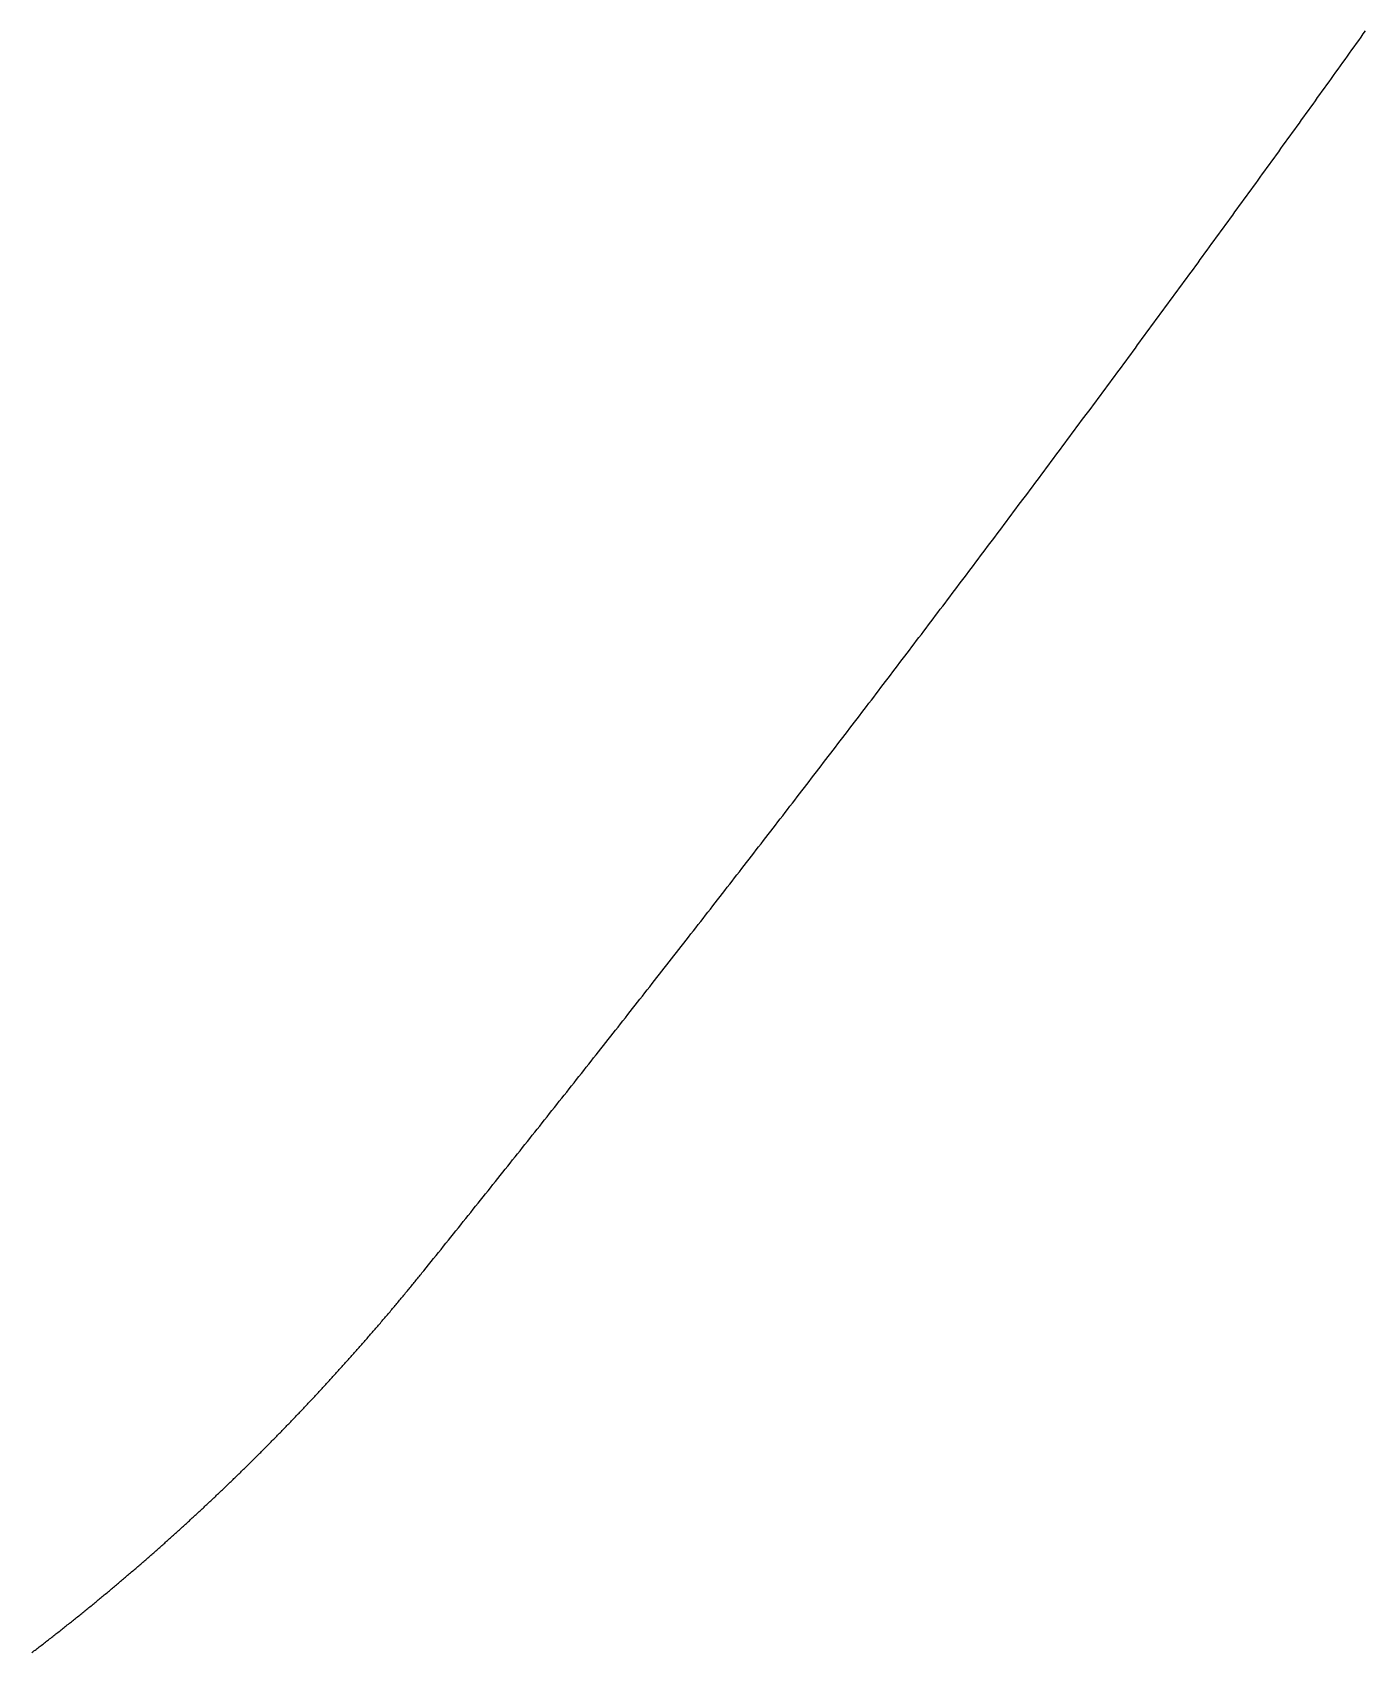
# Model space of a CAD drawing. Extents: x 6805096 to 46905100, y -25788412 to -58651.
# Drawn here: x 41650699 to 42638458, y -25440702 to -24239951 of the extents above; entities that cross this region are included whole.
import ezdxf

# ---------------------------------------------------------------- set-up
doc = ezdxf.new("R2010")
doc.units = 0

msp = doc.modelspace()

# ---------------------------------------------------------------- linework, layer by layer
at = {"layer": 'Layer 1'}
for p, q in [((42635083.271675, -24243492.060373), (42636770.744222, -24241131.19992)), ((42636770.744222, -24241131.19992), (42638457.835616, -24238770.141313)), ((42626640.191771, -24255293.388798), (42628329.570028, -24252933.519772)), ((42628329.570028, -24252933.519772), (42630018.56715, -24250573.452372)), ((42630018.56715, -24250573.452372), (42631707.183135, -24248213.186643)), ((42631707.183135, -24248213.186643), (42633395.417978, -24245852.722629)), ((42633395.417978, -24245852.722629), (42635083.271675, -24243492.060373)), ((42616495.918635, -24269448.43465), (42618187.583613, -24267089.756788)), ((42618187.583613, -24267089.756788), (42619878.867481, -24264730.880289)), ((42619878.867481, -24264730.880289), (42621569.770235, -24262371.805196)), ((42621569.770235, -24262371.805196), (42623260.291871, -24260012.531554)), ((42623260.291871, -24260012.531554), (42624950.432384, -24257653.059407)), ((42624950.432384, -24257653.059407), (42626640.191771, -24255293.388798)), ((42608031.877223, -24281238.842861), (42609725.447695, -24278881.158845)), ((42609725.447695, -24278881.158845), (42611418.637076, -24276523.275972)), ((42611418.637076, -24276523.275972), (42613111.445362, -24274165.194286)), ((42613111.445362, -24274165.194286), (42614803.87255, -24271806.913831)), ((42614803.87255, -24271806.913831), (42616495.918635, -24269448.43465)), ((42599558.308639, -24293024.278543), (42601253.784506, -24290667.589473)), ((42601253.784506, -24290667.589473), (42602948.879302, -24288310.701326)), ((42602948.879302, -24288310.701326), (42604643.593022, -24285953.614145)), ((42604643.593022, -24285953.614145), (42606337.925664, -24283596.327976)), ((42606337.925664, -24283596.327976), (42608031.877223, -24281238.842861)), ((42591075.213375, -24304804.736197), (42592772.594539, -24302449.043172)), ((42592772.594539, -24302449.043172), (42594469.594651, -24300093.150851)), ((42594469.594651, -24300093.150851), (42596166.213708, -24297737.059276)), ((42596166.213708, -24297737.059276), (42597862.451705, -24295380.768492)), ((42597862.451705, -24295380.768492), (42599558.308639, -24293024.278543)), ((42582582.591923, -24316580.210326), (42584281.878285, -24314225.514446)), ((42584281.878285, -24314225.514446), (42585980.783615, -24311870.619049)), ((42585980.783615, -24311870.619049), (42587679.30791, -24309515.52418)), ((42587679.30791, -24309515.52418), (42589377.451164, -24307160.229881)), ((42589377.451164, -24307160.229881), (42591075.213375, -24304804.736197)), ((42574080.444774, -24328350.695432), (42575781.636236, -24325996.997797)), ((42575781.636236, -24325996.997797), (42577482.446686, -24323643.100424)), ((42577482.446686, -24323643.100424), (42579182.87612, -24321289.003359)), ((42579182.87612, -24321289.003359), (42580882.924533, -24318934.706645)), ((42580882.924533, -24318934.706645), (42582582.591923, -24316580.210326)), ((42565568.772419, -24340116.186017), (42567271.868883, -24337763.487726)), ((42567271.868883, -24337763.487726), (42568974.584354, -24335410.589478)), ((42568974.584354, -24335410.589478), (42570676.918829, -24333057.491317)), ((42570676.918829, -24333057.491317), (42572378.872304, -24330704.193287)), ((42572378.872304, -24330704.193287), (42574080.444774, -24328350.695432)), ((42557047.57535, -24351876.676584), (42558752.576717, -24349524.978736)), ((42558752.576717, -24349524.978736), (42560457.197112, -24347173.080712)), ((42560457.197112, -24347173.080712), (42562161.436529, -24344820.982554)), ((42562161.436529, -24344820.982554), (42563865.294966, -24342468.684308)), ((42563865.294966, -24342468.684308), (42565568.772419, -24340116.186017)), ((42548516.854058, -24363632.161635), (42550223.760231, -24361281.46533)), ((42550223.760231, -24361281.46533), (42551930.28545, -24358930.568628)), ((42551930.28545, -24358930.568628), (42553636.429712, -24356579.471574)), ((42553636.429712, -24356579.471574), (42555342.193014, -24354228.174212)), ((42555342.193014, -24354228.174212), (42557047.57535, -24351876.676584)), ((42539976.609035, -24375382.635672), (42541685.419915, -24373032.942009)), ((42541685.419915, -24373032.942009), (42543393.849861, -24370683.04773)), ((42543393.849861, -24370683.04773), (42545101.898869, -24368332.952879)), ((42545101.898869, -24368332.952879), (42546809.566936, -24365982.657499)), ((42546809.566936, -24365982.657499), (42548516.854058, -24363632.161635)), ((42529715.744375, -24389476.582236), (42531426.840773, -24387128.093196)), ((42531426.840773, -24387128.093196), (42533137.556261, -24384779.403276)), ((42533137.556261, -24384779.403276), (42534847.890835, -24382430.51252)), ((42534847.890835, -24382430.51252), (42536557.844492, -24380081.420971)), ((42536557.844492, -24380081.420971), (42538267.417226, -24377732.128673)), ((42538267.417226, -24377732.128673), (42539976.609035, -24375382.635672)), ((42521154.548874, -24401216.01269), (42522867.549762, -24398868.528712)), ((42522867.549762, -24398868.528712), (42524580.169761, -24396520.843633)), ((42524580.169761, -24396520.843633), (42526292.408865, -24394172.957499)), ((42526292.408865, -24394172.957499), (42528004.267071, -24391824.870352)), ((42528004.267071, -24391824.870352), (42529715.744375, -24389476.582236)), ((42512583.831214, -24412950.414537), (42514298.736495, -24410603.93672)), ((42514298.736495, -24410603.93672), (42516013.260906, -24408257.257583)), ((42516013.260906, -24408257.257583), (42517727.404442, -24405910.37717)), ((42517727.404442, -24405910.37717), (42519441.167099, -24403563.295524)), ((42519441.167099, -24403563.295524), (42521154.548874, -24401216.01269)), ((42504003.591888, -24424679.78228), (42505720.401463, -24422334.311723)), ((42505720.401463, -24422334.311723), (42507436.830187, -24419988.639627)), ((42507436.830187, -24419988.639627), (42509152.878056, -24417642.766035)), ((42509152.878056, -24417642.766035), (42510868.545067, -24415296.69099)), ((42510868.545067, -24415296.69099), (42512583.831214, -24412950.414537)), ((42495413.831387, -24436404.11042), (42497132.545157, -24434059.648224)), ((42497132.545157, -24434059.648224), (42498850.878097, -24431714.984268)), ((42498850.878097, -24431714.984268), (42500568.830201, -24429370.118596)), ((42500568.830201, -24429370.118596), (42502286.401466, -24427025.051252)), ((42502286.401466, -24427025.051252), (42504003.591888, -24424679.78228)), ((42486814.550201, -24448123.39346), (42488535.168069, -24445779.940724)), ((42488535.168069, -24445779.940724), (42490255.405126, -24443436.286008)), ((42490255.405126, -24443436.286008), (42491975.261367, -24441092.429356)), ((42491975.261367, -24441092.429356), (42493694.736788, -24438748.370812)), ((42493694.736788, -24438748.370812), (42495413.831387, -24436404.11042)), ((42478205.748824, -24459837.625902), (42479928.270691, -24457495.183726)), ((42479928.270691, -24457495.183726), (42481650.411766, -24455152.539349)), ((42481650.411766, -24455152.539349), (42483372.172046, -24452809.692817)), ((42483372.172046, -24452809.692817), (42485093.551525, -24450466.644172)), ((42485093.551525, -24450466.644172), (42486814.550201, -24448123.39346)), ((42469587.427745, -24471546.802249), (42471311.853513, -24469205.371731)), ((42471311.853513, -24469205.371731), (42473035.898509, -24466863.738794)), ((42473035.898509, -24466863.738794), (42474759.562729, -24464521.90348)), ((42474759.562729, -24464521.90348), (42476482.846168, -24462179.865835)), ((42476482.846168, -24462179.865835), (42478205.748824, -24459837.625902)), ((42459232.877138, -24485591.132078), (42460959.587457, -24483250.917003)), ((42460959.587457, -24483250.917003), (42462685.917028, -24480910.499243)), ((42462685.917028, -24480910.499243), (42464411.865846, -24478569.878844)), ((42464411.865846, -24478569.878844), (42466137.433907, -24476229.05585)), ((42466137.433907, -24476229.05585), (42467862.621208, -24473888.030303)), ((42467862.621208, -24473888.030303), (42469587.427745, -24471546.802249)), ((42450593.614447, -24497289.165663), (42452322.228452, -24494949.964665)), ((42452322.228452, -24494949.964665), (42454050.461726, -24492610.560764)), ((42454050.461726, -24492610.560764), (42455778.314268, -24490270.954003)), ((42455778.314268, -24490270.954003), (42457505.786074, -24487931.144427)), ((42457505.786074, -24487931.144427), (42459232.877138, -24485591.132078)), ((42441944.833629, -24508982.125559), (42443675.35122, -24506643.939739)), ((42443675.35122, -24506643.939739), (42445405.4881, -24504305.550795)), ((42445405.4881, -24504305.550795), (42447135.244268, -24501966.958772)), ((42447135.244268, -24501966.958772), (42448864.619718, -24499628.163713)), ((42448864.619718, -24499628.163713), (42450593.614447, -24497289.165663)), ((42433286.535174, -24520670.006269), (42435018.956253, -24518332.836726)), ((42435018.956253, -24518332.836726), (42436750.996641, -24515995.463839)), ((42436750.996641, -24515995.463839), (42438482.656336, -24513657.887653)), ((42438482.656336, -24513657.887653), (42440213.935333, -24511320.108212)), ((42440213.935333, -24511320.108212), (42441944.833629, -24508982.125559)), ((42424618.719575, -24532352.802296), (42426353.044043, -24530016.650129)), ((42426353.044043, -24530016.650129), (42428086.98784, -24527680.294399)), ((42428086.98784, -24527680.294399), (42429820.550964, -24525343.73515)), ((42429820.550964, -24525343.73515), (42431553.73341, -24523006.972425)), ((42431553.73341, -24523006.972425), (42433286.535174, -24520670.006269)), ((42415941.387321, -24544030.50814), (42417677.615081, -24541695.37445)), ((42417677.615081, -24541695.37445), (42419413.46219, -24539360.036976)), ((42419413.46219, -24539360.036976), (42421148.928644, -24537024.495763)), ((42421148.928644, -24537024.495763), (42422884.01444, -24534688.750855)), ((42422884.01444, -24534688.750855), (42424618.719575, -24532352.802296)), ((42407254.538906, -24555703.118305), (42408992.669858, -24553369.004191)), ((42408992.669858, -24553369.004191), (42410730.42018, -24551034.686073)), ((42410730.42018, -24551034.686073), (42412467.789867, -24548700.163996)), ((42412467.789867, -24548700.163996), (42414204.778915, -24546365.438004)), ((42414204.778915, -24546365.438004), (42415941.387321, -24544030.50814)), ((42398558.17482, -24567370.627294), (42400298.208867, -24565037.533854)), ((42400298.208867, -24565037.533854), (42402037.862303, -24562704.236191)), ((42402037.862303, -24562704.236191), (42403777.135124, -24560370.73435)), ((42403777.135124, -24560370.73435), (42405516.027327, -24558037.028373)), ((42405516.027327, -24558037.028373), (42407254.538906, -24555703.118305)), ((42388109.977924, -24581364.896785), (42389852.295555, -24579033.029607)), ((42389852.295555, -24579033.029607), (42391594.232599, -24576700.957942)), ((42391594.232599, -24576700.957942), (42393335.789051, -24574368.681834)), ((42393335.789051, -24574368.681834), (42395076.964908, -24572036.201328)), ((42395076.964908, -24572036.201328), (42396817.760166, -24569703.516466)), ((42396817.760166, -24569703.516466), (42398558.17482, -24567370.627294)), ((42379392.681093, -24593021.163831), (42381136.901602, -24590690.319748)), ((42381136.901602, -24590690.319748), (42382880.741544, -24588359.270957)), ((42382880.741544, -24588359.270957), (42384624.200915, -24586028.017504)), ((42384624.200915, -24586028.017504), (42386367.279709, -24583696.559432)), ((42386367.279709, -24583696.559432), (42388109.977924, -24581364.896785)), ((42370665.870164, -24604672.312108), (42372411.993454, -24602342.492218)), ((42372411.993454, -24602342.492218), (42374157.736196, -24600012.467401)), ((42374157.736196, -24600012.467401), (42375903.098385, -24597682.237702)), ((42375903.098385, -24597682.237702), (42377648.080019, -24595351.803164)), ((42377648.080019, -24595351.803164), (42379392.681093, -24593021.163831)), ((42361929.545629, -24616318.336117), (42363677.571601, -24613989.54152)), ((42363677.571601, -24613989.54152), (42365425.217044, -24611660.541777)), ((42365425.217044, -24611660.541777), (42367172.481955, -24609331.336931)), ((42367172.481955, -24609331.336931), (42368919.36633, -24607001.927027)), ((42368919.36633, -24607001.927027), (42370665.870164, -24604672.312108)), ((42353183.707979, -24627959.23036), (42354933.636535, -24625631.462156)), ((42354933.636535, -24625631.462156), (42356683.184581, -24623303.488586)), ((42356683.184581, -24623303.488586), (42358432.352115, -24620975.309694)), ((42358432.352115, -24620975.309694), (42360181.139132, -24618646.925522)), ((42360181.139132, -24618646.925522), (42361929.545629, -24616318.336117)), ((42344428.357706, -24639594.98934), (42346180.188747, -24637268.248629)), ((42346180.188747, -24637268.248629), (42347931.639299, -24634941.302331)), ((42347931.639299, -24634941.302331), (42349682.709357, -24632614.150491)), ((42349682.709357, -24632614.150491), (42351433.398919, -24630286.793153)), ((42351433.398919, -24630286.793153), (42353183.707979, -24627959.23036)), ((42333909.381408, -24653551.113828), (42335663.495301, -24651225.607559)), ((42335663.495301, -24651225.607559), (42337417.228729, -24648899.89544)), ((42337417.228729, -24648899.89544), (42339170.581688, -24646573.977515)), ((42339170.581688, -24646573.977515), (42340923.554173, -24644247.853827)), ((42340923.554173, -24644247.853827), (42342676.14618, -24641921.524421)), ((42342676.14618, -24641921.524421), (42344428.357706, -24639594.98934)), ((42325133.105094, -24665175.555877), (42326889.121256, -24662851.07952)), ((42326889.121256, -24662851.07952), (42328644.756973, -24660526.397092)), ((42328644.756973, -24660526.397092), (42330400.01224, -24658201.508639)), ((42330400.01224, -24658201.508639), (42332154.887053, -24655876.414203)), ((42332154.887053, -24655876.414203), (42333909.381408, -24653551.113828)), ((42316347.317729, -24676794.84507), (42318105.236063, -24674471.399724)), ((42318105.236063, -24674471.399724), (42319862.77397, -24672147.748088)), ((42319862.77397, -24672147.748088), (42321619.931447, -24669823.890205)), ((42321619.931447, -24669823.890205), (42323376.708489, -24667499.82612)), ((42323376.708489, -24667499.82612), (42325133.105094, -24665175.555877)), ((42307552.019806, -24688408.97591), (42309311.840212, -24686086.562674)), ((42309311.840212, -24686086.562674), (42311071.280211, -24683763.942928)), ((42311071.280211, -24683763.942928), (42312830.3398, -24681441.116716)), ((42312830.3398, -24681441.116716), (42314589.018974, -24679118.084082)), ((42314589.018974, -24679118.084082), (42316347.317729, -24676794.84507)), ((42298747.211815, -24700017.942898), (42300508.934195, -24697696.562872)), ((42300508.934195, -24697696.562872), (42302270.276188, -24695374.976117)), ((42302270.276188, -24695374.976117), (42304031.23779, -24693053.182675)), ((42304031.23779, -24693053.182675), (42305791.818997, -24690731.182591)), ((42305791.818997, -24690731.182591), (42307552.019806, -24688408.97591)), ((42289932.894248, -24711621.740536), (42291696.518504, -24709301.39482)), ((42291696.518504, -24709301.39482), (42293459.762392, -24706980.842155)), ((42293459.762392, -24706980.842155), (42295222.62591, -24704660.082583)), ((42295222.62591, -24704660.082583), (42296985.109052, -24702339.116149)), ((42296985.109052, -24702339.116149), (42298747.211815, -24700017.942898)), ((42279343.16122, -24725539.466421), (42281109.067597, -24723220.363328)), ((42281109.067597, -24723220.363328), (42282874.59363, -24720901.053021)), ((42282874.59363, -24720901.053021), (42284639.739316, -24718581.535545)), ((42284639.739316, -24718581.535545), (42286404.50465, -24716261.810942)), ((42286404.50465, -24716261.810942), (42288168.889629, -24713941.879258)), ((42288168.889629, -24713941.879258), (42289932.894248, -24711621.740536)), ((42270507.924316, -24737131.872139), (42272275.732352, -24734813.805775)), ((42272275.732352, -24734813.805775), (42274043.160065, -24732495.531977)), ((42274043.160065, -24732495.531977), (42275810.20745, -24730177.050789)), ((42275810.20745, -24730177.050789), (42277576.874503, -24727858.362256)), ((42277576.874503, -24727858.362256), (42279343.16122, -24725539.466421)), ((42261663.179408, -24748719.090915), (42263432.889007, -24746402.062379)), ((42263432.889007, -24746402.062379), (42265202.2183, -24744084.82619)), ((42265202.2183, -24744084.82619), (42266971.167286, -24741767.38239)), ((42266971.167286, -24741767.38239), (42268739.735959, -24739449.731026)), ((42268739.735959, -24739449.731026), (42270507.924316, -24737131.872139)), ((42252808.92699, -24760301.117252), (42254580.538051, -24757985.127643)), ((42254580.538051, -24757985.127643), (42256351.768827, -24755668.930162)), ((42256351.768827, -24755668.930162), (42258122.619315, -24753352.52485)), ((42258122.619315, -24753352.52485), (42259893.08951, -24751035.911754)), ((42259893.08951, -24751035.911754), (42261663.179408, -24748719.090915)), ((42243945.167551, -24771877.94565), (42245718.679977, -24769562.99607)), ((42245718.679977, -24769562.99607), (42247491.812137, -24767247.838395)), ((42247491.812137, -24767247.838395), (42249264.564029, -24764932.472671)), ((42249264.564029, -24764932.472671), (42251036.935648, -24762616.898942)), ((42251036.935648, -24762616.898942), (42252808.92699, -24760301.117252)), ((42233296.107649, -24785763.270711), (42235071.901583, -24783449.570614)), ((42235071.901583, -24783449.570614), (42236847.315275, -24781135.66216)), ((42236847.315275, -24781135.66216), (42238622.348722, -24778821.545393)), ((42238622.348722, -24778821.545393), (42240397.00192, -24776507.220356)), ((42240397.00192, -24776507.220356), (42242171.274864, -24774192.687094)), ((42242171.274864, -24774192.687094), (42243945.167551, -24771877.94565)), ((42224411.434496, -24797328.644295), (42226189.129578, -24795015.986644)), ((42226189.129578, -24795015.986644), (42227966.444439, -24792703.120417)), ((42227966.444439, -24792703.120417), (42229743.379073, -24790390.045656)), ((42229743.379073, -24790390.045656), (42231519.933478, -24788076.762406)), ((42231519.933478, -24788076.762406), (42233296.107649, -24785763.270711)), ((42215517.255896, -24808888.802348), (42217296.852028, -24806577.188244)), ((42217296.852028, -24806577.188244), (42219076.067958, -24804265.365342)), ((42219076.067958, -24804265.365342), (42220854.903682, -24801953.333688)), ((42220854.903682, -24801953.333688), (42222633.359196, -24799641.093324)), ((42222633.359196, -24799641.093324), (42224411.434496, -24797328.644295)), ((42206613.572339, -24820443.739374), (42208395.069423, -24818133.169915)), ((42208395.069423, -24818133.169915), (42210176.186325, -24815822.391439)), ((42210176.186325, -24815822.391439), (42211956.92304, -24813511.40399)), ((42211956.92304, -24813511.40399), (42213737.279565, -24811200.207612)), ((42213737.279565, -24811200.207612), (42215517.255896, -24808888.802348)), ((42197700.384318, -24831993.449874), (42199483.782256, -24829683.92616)), ((42199483.782256, -24829683.92616), (42201266.800031, -24827374.193209)), ((42201266.800031, -24827374.193209), (42203049.437639, -24825064.251065)), ((42203049.437639, -24825064.251065), (42204831.695076, -24822754.099772)), ((42204831.695076, -24822754.099772), (42206613.572339, -24820443.739374)), ((42186992.013492, -24845846.195718), (42188777.692324, -24843537.92835)), ((42188777.692324, -24843537.92835), (42190562.991017, -24841229.45148)), ((42190562.991017, -24841229.45148), (42192347.909567, -24838920.765154)), ((42192347.909567, -24838920.765154), (42194132.44797, -24836611.869415)), ((42194132.44797, -24836611.869415), (42195916.606222, -24834302.764307)), ((42195916.606222, -24834302.764307), (42197700.384318, -24831993.449874)), ((42178057.91738, -24857384.388509), (42179845.496849, -24855077.169304)), ((42179845.496849, -24855077.169304), (42181632.696199, -24852769.740379)), ((42181632.696199, -24852769.740379), (42183419.515426, -24850462.101777)), ((42183419.515426, -24850462.101777), (42185205.954525, -24848154.253542)), ((42185205.954525, -24848154.253542), (42186992.013492, -24845846.195718)), ((42169114.318376, -24868917.337181), (42170903.798384, -24866611.16724)), ((42170903.798384, -24866611.16724), (42172692.898293, -24864304.787358)), ((42172692.898293, -24864304.787358), (42174481.618098, -24861998.19758)), ((42174481.618098, -24861998.19758), (42176269.957795, -24859691.397949)), ((42176269.957795, -24859691.397949), (42178057.91738, -24857384.388509)), ((42160161.216972, -24880445.036237), (42161952.597421, -24878139.916659)), ((42161952.597421, -24878139.916659), (42163743.59779, -24875834.58692)), ((42163743.59779, -24875834.58692), (42165534.218075, -24873529.047065)), ((42165534.218075, -24873529.047065), (42167324.458271, -24871223.297137)), ((42167324.458271, -24871223.297137), (42169114.318376, -24868917.337181)), ((42151198.613659, -24891967.480178), (42152991.894451, -24889663.412063)), ((42152991.894451, -24889663.412063), (42154784.795182, -24887359.133567)), ((42154784.795182, -24887359.133567), (42156577.315848, -24885054.644735)), ((42156577.315848, -24885054.644735), (42158369.456446, -24882749.94561)), ((42158369.456446, -24882749.94561), (42160161.216972, -24880445.036237)), ((42140430.947856, -24905787.468416), (42142226.508929, -24903484.663508)), ((42142226.508929, -24903484.663508), (42144021.689965, -24901181.647954)), ((42144021.689965, -24901181.647954), (42145816.49096, -24898878.421801)), ((42145816.49096, -24898878.421801), (42147610.911909, -24896574.985091)), ((42147610.911909, -24896574.985091), (42149404.952811, -24894271.337869)), ((42149404.952811, -24894271.337869), (42151198.613659, -24891967.480178)), ((42131447.442075, -24917298.331754), (42133244.903274, -24914996.580727)), ((42133244.903274, -24914996.580727), (42135041.984455, -24912694.618836)), ((42135041.984455, -24912694.618836), (42136838.685615, -24910392.446124)), ((42136838.685615, -24910392.446124), (42138635.00675, -24908090.062636)), ((42138635.00675, -24908090.062636), (42140430.947856, -24905787.468416)), ((42122454.435957, -24928803.922385), (42124253.797184, -24926503.22634)), ((42124253.797184, -24926503.22634), (42126052.778413, -24924202.31921)), ((42126052.778413, -24924202.31921), (42127851.379641, -24921901.201039)), ((42127851.379641, -24921901.201039), (42129649.600862, -24919599.871873)), ((42129649.600862, -24919599.871873), (42131447.442075, -24917298.331754)), ((42113451.929996, -24940304.234812), (42115253.191152, -24938004.594847)), ((42115253.191152, -24938004.594847), (42117054.07233, -24935704.743578)), ((42117054.07233, -24935704.743578), (42118854.573527, -24933404.681048)), ((42118854.573527, -24933404.681048), (42120654.694737, -24931104.407303)), ((42120654.694737, -24931104.407303), (42122454.435957, -24928803.922385)), ((42104439.924681, -24951799.263536), (42106243.085669, -24949500.680751)), ((42106243.085669, -24949500.680751), (42108045.866698, -24947201.886442)), ((42108045.866698, -24947201.886442), (42109848.267765, -24944902.880653)), ((42109848.267765, -24944902.880653), (42111650.288865, -24942603.663429)), ((42111650.288865, -24942603.663429), (42113451.929996, -24940304.234812)), ((42093612.97985, -24965586.315776), (42095418.420506, -24963289.003059)), ((42095418.420506, -24963289.003059), (42097223.481226, -24960991.478554)), ((42097223.481226, -24960991.478554), (42099028.162008, -24958693.742306)), ((42099028.162008, -24958693.742306), (42100832.462847, -24956395.794357)), ((42100832.462847, -24956395.794357), (42102636.383739, -24954097.634752)), ((42102636.383739, -24954097.634752), (42104439.924681, -24951799.263536)), ((42084580.07769, -24977069.701002), (42086387.41796, -24974773.447885)), ((42086387.41796, -24974773.447885), (42088194.378315, -24972476.982759)), ((42088194.378315, -24972476.982759), (42090000.958751, -24970180.30567)), ((42090000.958751, -24970180.30567), (42091807.159264, -24967883.416661)), ((42091807.159264, -24967883.416661), (42093612.97985, -24965586.315776)), ((42075537.677749, -24988547.784933), (42077346.917536, -24986252.592515)), ((42077346.917536, -24986252.592515), (42079155.777428, -24983957.187868)), ((42079155.777428, -24983957.187868), (42080964.25742, -24981661.571038)), ((42080964.25742, -24981661.571038), (42082772.357508, -24979365.742068)), ((42082772.357508, -24979365.742068), (42084580.07769, -24977069.701002)), ((42066485.78052, -25000020.562071), (42068296.919725, -24997726.431451)), ((42068296.919725, -24997726.431451), (42070107.679055, -24995432.088383)), ((42070107.679055, -24995432.088383), (42071918.058505, -24993137.532912)), ((42071918.058505, -24993137.532912), (42073728.058071, -24990842.76508)), ((42073728.058071, -24990842.76508), (42075537.677749, -24988547.784933)), ((42055610.968117, -25013780.881929), (42057424.386494, -25011488.026918)), ((42057424.386494, -25011488.026918), (42059237.42502, -25009194.959196)), ((42059237.42502, -25009194.959196), (42061050.083689, -25006901.678806)), ((42061050.083689, -25006901.678806), (42062862.362498, -25004608.185793)), ((42062862.362498, -25004608.185793), (42064674.261443, -25002314.4802)), ((42064674.261443, -25002314.4802), (42066485.78052, -25000020.562071)), ((42046538.178583, -25025241.96477), (42048353.496163, -25022950.173977)), ((42048353.496163, -25022950.173977), (42050168.43391, -25020658.170252)), ((42050168.43391, -25020658.170252), (42051982.99182, -25018365.95364)), ((42051982.99182, -25018365.95364), (42053797.169891, -25016073.524184)), ((42053797.169891, -25016073.524184), (42055610.968117, -25013780.881929)), ((42037455.893333, -25036697.723225), (42039273.110017, -25034406.997749)), ((42039273.110017, -25034406.997749), (42041089.946888, -25032116.059122)), ((42041089.946888, -25032116.059122), (42042906.403941, -25029824.907386)), ((42042906.403941, -25029824.907386), (42044722.481174, -25027533.542588)), ((42044722.481174, -25027533.542588), (42046538.178583, -25025241.96477)), ((42028364.11286, -25048148.151797), (42030183.228549, -25045858.492737)), ((42030183.228549, -25045858.492737), (42032001.964445, -25043568.620306)), ((42032001.964445, -25043568.620306), (42033820.320543, -25041278.534548)), ((42033820.320543, -25041278.534548), (42035638.296841, -25038988.235506)), ((42035638.296841, -25038988.235506), (42037455.893333, -25036697.723225)), ((42017441.443287, -25061881.622896), (42019262.837653, -25059593.244987)), ((42019262.837653, -25059593.244987), (42021083.85225, -25057304.653444)), ((42021083.85225, -25057304.653444), (42022904.487072, -25055015.848309)), ((42022904.487072, -25055015.848309), (42024724.742118, -25052726.829627)), ((42024724.742118, -25052726.829627), (42026544.617381, -25050437.597442)), ((42026544.617381, -25050437.597442), (42028364.11286, -25048148.151797)), ((42008328.775051, -25073320.306371), (42010152.068206, -25071032.997298)), ((42010152.068206, -25071032.997298), (42011974.981611, -25068745.47437)), ((42011974.981611, -25068745.47437), (42013797.515262, -25066457.737631)), ((42013797.515262, -25066457.737631), (42015619.669156, -25064169.787125)), ((42015619.669156, -25064169.787125), (42017441.443287, -25061881.622896)), ((41999206.613162, -25084753.64237), (42001031.805009, -25082467.403233)), ((42001031.805009, -25082467.403233), (42002856.617124, -25080180.95002)), ((42002856.617124, -25080180.95002), (42004681.049506, -25077894.282776)), ((42004681.049506, -25077894.282776), (42006505.102149, -25075607.401545)), ((42006505.102149, -25075607.401545), (42008328.775051, -25073320.306371)), ((41990074.958114, -25096181.625395), (41991902.048553, -25093896.457292)), ((41991902.048553, -25093896.457292), (41993728.759281, -25091611.074894)), ((41993728.759281, -25091611.074894), (41995555.090295, -25089325.478245)), ((41995555.090295, -25089325.478245), (41997381.04159, -25087039.667389)), ((41997381.04159, -25087039.667389), (41999206.613162, -25084753.64237)), ((41979104.441777, -25109888.131359), (41980933.810398, -25107604.249948)), ((41980933.810398, -25107604.249948), (41982762.799331, -25105320.153979)), ((41982762.799331, -25105320.153979), (41984591.408573, -25103035.843496)), ((41984591.408573, -25103035.843496), (41986419.63812, -25100751.318541)), ((41986419.63812, -25100751.318541), (41988247.487969, -25098466.57916)), ((41988247.487969, -25098466.57916), (41990074.958114, -25096181.625395)), ((41969951.903507, -25121304.318488), (41971783.170504, -25119021.510532)), ((41971783.170504, -25119021.510532), (41973614.057833, -25116738.487797)), ((41973614.057833, -25116738.487797), (41975444.565491, -25114455.250327)), ((41975444.565491, -25114455.250327), (41977274.693474, -25112171.798166)), ((41977274.693474, -25112171.798166), (41979104.441777, -25109888.131359)), ((41960789.87365, -25132715.135051), (41962623.038925, -25130433.401648)), ((41962623.038925, -25130433.401648), (41964455.824552, -25128151.453246)), ((41964455.824552, -25128151.453246), (41966288.230527, -25125869.289889)), ((41966288.230527, -25125869.289889), (41968120.256847, -25123586.911622)), ((41968120.256847, -25123586.911622), (41969951.903507, -25121304.318488)), ((41951618.352697, -25144120.575549), (41953453.416152, -25141839.917798)), ((41953453.416152, -25141839.917798), (41955288.099979, -25139559.044829)), ((41955288.099979, -25139559.044829), (41957122.404173, -25137277.956686)), ((41957122.404173, -25137277.956686), (41958956.328732, -25134996.653412)), ((41958956.328732, -25134996.653412), (41960789.87365, -25132715.135051)), ((41940600, -25157800), (41942437.341141, -25155520.634484)), ((41942437.341141, -25155520.634484), (41944274.302677, -25153241.053486)), ((41944274.302677, -25153241.053486), (41946110.884604, -25150961.257049)), ((41946110.884604, -25150961.257049), (41947947.08692, -25148681.245218)), ((41947947.08692, -25148681.245218), (41949782.909619, -25146401.018037)), ((41949782.909619, -25146401.018037), (41951618.352697, -25144120.575549)), ((41932347.516761, -25167956.085359), (41932984.722209, -25167177.547963)), ((41932984.722209, -25167177.547963), (41933621.528674, -25166398.560311)), ((41933621.528674, -25166398.560311), (41934257.93592, -25165619.122476)), ((41934257.93592, -25165619.122476), (41934893.943715, -25164839.234531)), ((41934893.943715, -25164839.234531), (41935529.551825, -25164058.896547)), ((41935529.551825, -25164058.896547), (41936164.760016, -25163278.108597)), ((41936164.760016, -25163278.108597), (41936799.568054, -25162496.870754)), ((41936799.568054, -25162496.870754), (41937433.975706, -25161715.18309)), ((41937433.975706, -25161715.18309), (41938067.982739, -25160933.045678)), ((41938067.982739, -25160933.045678), (41938701.588918, -25160150.458591)), ((41938701.588918, -25160150.458591), (41939334.79401, -25159367.4219)), ((41939334.79401, -25159367.4219), (41939967.597782, -25158583.935679)), ((41939967.597782, -25158583.935679), (41940600, -25157800)), ((41922098.158337, -25180351.38972), (41922741.715763, -25179580.066281)), ((41922741.715763, -25179580.066281), (41923384.877944, -25178808.291425)), ((41923384.877944, -25178808.291425), (41924027.644644, -25178036.065226)), ((41924027.644644, -25178036.065226), (41924670.015631, -25177263.387756)), ((41924670.015631, -25177263.387756), (41925311.99067, -25176490.259087)), ((41925311.99067, -25176490.259087), (41925953.569528, -25175716.679292)), ((41925953.569528, -25175716.679292), (41926594.751971, -25174942.648443)), ((41926594.751971, -25174942.648443), (41927235.537767, -25174168.166613)), ((41927235.537767, -25174168.166613), (41927875.92668, -25173393.233875)), ((41927875.92668, -25173393.233875), (41928515.918478, -25172617.850301)), ((41928515.918478, -25172617.850301), (41929155.512928, -25171842.015963)), ((41929155.512928, -25171842.015963), (41929794.709794, -25171065.730934)), ((41929794.709794, -25171065.730934), (41930433.508844, -25170288.995286)), ((41930433.508844, -25170288.995286), (41931071.909844, -25169511.809093)), ((41931071.909844, -25169511.809093), (41931709.912561, -25168734.172427)), ((41931709.912561, -25168734.172427), (41932347.516761, -25167956.085359)), ((41912397.526213, -25191867.022044), (41913046.984303, -25191102.478551)), ((41913046.984303, -25191102.478551), (41913696.050651, -25190337.482554)), ((41913696.050651, -25190337.482554), (41914344.725024, -25189572.034126)), ((41914344.725024, -25189572.034126), (41914993.007186, -25188806.133338)), ((41914993.007186, -25188806.133338), (41915640.896906, -25188039.780264)), ((41915640.896906, -25188039.780264), (41916288.393949, -25187272.974976)), ((41916288.393949, -25187272.974976), (41916935.498082, -25186505.717546)), ((41916935.498082, -25186505.717546), (41917582.20907, -25185738.008048)), ((41917582.20907, -25185738.008048), (41918228.526682, -25184969.846553)), ((41918228.526682, -25184969.846553), (41918874.450681, -25184201.233134)), ((41918874.450681, -25184201.233134), (41919519.980837, -25183432.167864)), ((41919519.980837, -25183432.167864), (41920165.116913, -25182662.650815)), ((41920165.116913, -25182662.650815), (41920809.858678, -25181892.68206)), ((41920809.858678, -25181892.68206), (41921454.205897, -25181122.26167)), ((41921454.205897, -25181122.26167), (41922098.158337, -25180351.38972)), ((41901953.11045, -25204038.11819), (41902608.804645, -25203280.824626)), ((41902608.804645, -25203280.824626), (41903264.110835, -25202523.077398)), ((41903264.110835, -25202523.077398), (41903919.028787, -25201764.876578)), ((41903919.028787, -25201764.876578), (41904573.558268, -25201006.222238)), ((41904573.558268, -25201006.222238), (41905227.699043, -25200247.114452)), ((41905227.699043, -25200247.114452), (41905881.45088, -25199487.55329)), ((41905881.45088, -25199487.55329), (41906534.813544, -25198727.538828)), ((41906534.813544, -25198727.538828), (41907187.786802, -25197967.071135)), ((41907187.786802, -25197967.071135), (41907840.37042, -25197206.150286)), ((41907840.37042, -25197206.150286), (41908492.564165, -25196444.776353)), ((41908492.564165, -25196444.776353), (41909144.367803, -25195682.949408)), ((41909144.367803, -25195682.949408), (41909795.781101, -25194920.669523)), ((41909795.781101, -25194920.669523), (41910446.803824, -25194157.936772)), ((41910446.803824, -25194157.936772), (41911097.43574, -25193394.751227)), ((41911097.43574, -25193394.751227), (41911747.676614, -25192631.11296)), ((41911747.676614, -25192631.11296), (41912397.526213, -25191867.022044)), ((41891409.425369, -25216093.057658), (41892071.295862, -25215343.03259)), ((41892071.295862, -25215343.03259), (41892732.782089, -25214592.552696)), ((41892732.782089, -25214592.552696), (41893393.883815, -25213841.618051)), ((41893393.883815, -25213841.618051), (41894054.600808, -25213090.228725)), ((41894054.600808, -25213090.228725), (41894714.932833, -25212338.384792)), ((41894714.932833, -25212338.384792), (41895374.879657, -25211586.086325)), ((41895374.879657, -25211586.086325), (41896034.441047, -25210833.333395)), ((41896034.441047, -25210833.333395), (41896693.616769, -25210080.126075)), ((41896693.616769, -25210080.126075), (41897352.406588, -25209326.464438)), ((41897352.406588, -25209326.464438), (41898010.810272, -25208572.348557)), ((41898010.810272, -25208572.348557), (41898668.827587, -25207817.778503)), ((41898668.827587, -25207817.778503), (41899326.4583, -25207062.75435)), ((41899326.4583, -25207062.75435), (41899983.702176, -25206307.276169)), ((41899983.702176, -25206307.276169), (41900640.558982, -25205551.344034)), ((41900640.558982, -25205551.344034), (41901297.028485, -25204794.958017)), ((41901297.028485, -25204794.958017), (41901953.11045, -25204038.11819)), ((41880767.427862, -25228031.543385), (41881435.414848, -25227288.805379)), ((41881435.414848, -25227288.805379), (41882103.021305, -25226545.611387)), ((41882103.021305, -25226545.611387), (41882770.247, -25225801.961482)), ((41882770.247, -25225801.961482), (41883437.091699, -25225057.855737)), ((41883437.091699, -25225057.855737), (41884103.555168, -25224313.294225)), ((41884103.555168, -25224313.294225), (41884769.637175, -25223568.277017)), ((41884769.637175, -25223568.277017), (41885435.337484, -25222822.804186)), ((41885435.337484, -25222822.804186), (41886100.655863, -25222076.875806)), ((41886100.655863, -25222076.875806), (41886765.592078, -25221330.491947)), ((41886765.592078, -25221330.491947), (41887430.145896, -25220583.652684)), ((41887430.145896, -25220583.652684), (41888094.317082, -25219836.358088)), ((41888094.317082, -25219836.358088), (41888758.105404, -25219088.608232)), ((41888758.105404, -25219088.608232), (41889421.510627, -25218340.403188)), ((41889421.510627, -25218340.403188), (41890084.532518, -25217591.74303)), ((41890084.532518, -25217591.74303), (41890747.170843, -25216842.627829)), ((41890747.170843, -25216842.627829), (41891409.425369, -25216093.057658)), ((41870028.074824, -25239853.27831), (41870702.118496, -25239117.845931)), ((41870702.118496, -25239117.845931), (41871375.785378, -25238381.956407)), ((41871375.785378, -25238381.956407), (41872049.075235, -25237645.60981)), ((41872049.075235, -25237645.60981), (41872721.987834, -25236908.806212)), ((41872721.987834, -25236908.806212), (41873394.522942, -25236171.545686)), ((41873394.522942, -25236171.545686), (41874066.680324, -25235433.828304)), ((41874066.680324, -25235433.828304), (41874738.459748, -25234695.65414)), ((41874738.459748, -25234695.65414), (41875409.860979, -25233957.023264)), ((41875409.860979, -25233957.023264), (41876080.883784, -25233217.935751)), ((41876080.883784, -25233217.935751), (41876751.527929, -25232478.391672)), ((41876751.527929, -25232478.391672), (41877421.793181, -25231738.3911)), ((41877421.793181, -25231738.3911), (41878091.679305, -25230997.934108)), ((41878091.679305, -25230997.934108), (41878761.18607, -25230257.020768)), ((41878761.18607, -25230257.020768), (41879430.31324, -25229515.651152)), ((41879430.31324, -25229515.651152), (41880099.060582, -25228773.825334)), ((41880099.060582, -25228773.825334), (41880767.427862, -25228031.543385)), ((41858511.909773, -25252285.615175), (41859192.323146, -25251557.96537)), ((41859192.323146, -25251557.96537), (41859872.363699, -25250829.857186)), ((41859872.363699, -25250829.857186), (41860552.0312, -25250101.290696)), ((41860552.0312, -25250101.290696), (41861231.325414, -25249372.265972)), ((41861231.325414, -25249372.265972), (41861910.246108, -25248642.783088)), ((41861910.246108, -25248642.783088), (41862588.793048, -25247912.842115)), ((41862588.793048, -25247912.842115), (41863266.966, -25247182.443125)), ((41863266.966, -25247182.443125), (41863944.764732, -25246451.586193)), ((41863944.764732, -25246451.586193), (41864622.189009, -25245720.271389)), ((41864622.189009, -25245720.271389), (41865299.238598, -25244988.498787)), ((41865299.238598, -25244988.498787), (41865975.913264, -25244256.268459)), ((41865975.913264, -25244256.268459), (41866652.212776, -25243523.580478)), ((41866652.212776, -25243523.580478), (41867328.136898, -25242790.434916)), ((41867328.136898, -25242790.434916), (41868003.685398, -25242056.831846)), ((41868003.685398, -25242056.831846), (41868678.858041, -25241322.77134)), ((41868678.858041, -25241322.77134), (41869353.654594, -25240588.25347)), ((41869353.654594, -25240588.25347), (41870028.074824, -25239853.27831)), ((41847574.783012, -25263865.613387), (41848261.129722, -25263145.307503)), ((41848261.129722, -25263145.307503), (41848947.107351, -25262424.54208)), ((41848947.107351, -25262424.54208), (41849632.715664, -25261703.317191)), ((41849632.715664, -25261703.317191), (41850317.954429, -25260981.632907)), ((41850317.954429, -25260981.632907), (41851002.823412, -25260259.489302)), ((41851002.823412, -25260259.489302), (41851687.322378, -25259536.886448)), ((41851687.322378, -25259536.886448), (41852371.451095, -25258813.824418)), ((41852371.451095, -25258813.824418), (41853055.209329, -25258090.303284)), ((41853055.209329, -25258090.303284), (41853738.596846, -25257366.323119)), ((41853738.596846, -25257366.323119), (41854421.613413, -25256641.883994)), ((41854421.613413, -25256641.883994), (41855104.258796, -25255916.985984)), ((41855104.258796, -25255916.985984), (41855786.532761, -25255191.62916)), ((41855786.532761, -25255191.62916), (41856468.435075, -25254465.813594)), ((41856468.435075, -25254465.813594), (41857149.965504, -25253739.53936)), ((41857149.965504, -25253739.53936), (41857831.123815, -25253012.806529)), ((41857831.123815, -25253012.806529), (41858511.909773, -25252285.615175)), ((41835850.645853, -25276040.433669), (41836543.231204, -25275327.951044)), ((41836543.231204, -25275327.951044), (41837235.451446, -25274615.007648)), ((41837235.451446, -25274615.007648), (41837927.306344, -25273901.603552)), ((41837927.306344, -25273901.603552), (41838618.795664, -25273187.73883)), ((41838618.795664, -25273187.73883), (41839309.919174, -25272473.413553)), ((41839309.919174, -25272473.413553), (41840000.67664, -25271758.627794)), ((41840000.67664, -25271758.627794), (41840691.067827, -25271043.381626)), ((41840691.067827, -25271043.381626), (41841381.092503, -25270327.675121)), ((41841381.092503, -25270327.675121), (41842070.750433, -25269611.508351)), ((41842070.750433, -25269611.508351), (41842760.041385, -25268894.881391)), ((41842760.041385, -25268894.881391), (41843448.965124, -25268177.79431)), ((41843448.965124, -25268177.79431), (41844137.521417, -25267460.247184)), ((41844137.521417, -25267460.247184), (41844825.71003, -25266742.240082)), ((41844825.71003, -25266742.240082), (41845513.530729, -25266023.77308)), ((41845513.530729, -25266023.77308), (41846200.983282, -25265304.846248)), ((41846200.983282, -25265304.846248), (41846888.067454, -25264585.45966)), ((41846888.067454, -25264585.45966), (41847574.783012, -25263865.613387)), ((41824021.059426, -25288082.069899), (41824719.815903, -25287377.431494)), ((41824719.815903, -25287377.431494), (41825418.211243, -25286672.331084)), ((41825418.211243, -25286672.331084), (41826116.24521, -25285966.768742)), ((41826116.24521, -25285966.768742), (41826813.917571, -25285260.74454)), ((41826813.917571, -25285260.74454), (41827511.228093, -25284554.258551)), ((41827511.228093, -25284554.258551), (41828208.176542, -25283847.310846)), ((41828208.176542, -25283847.310846), (41828904.762685, -25283139.9015)), ((41828904.762685, -25283139.9015), (41829600.986287, -25282432.030584)), ((41829600.986287, -25282432.030584), (41830296.847116, -25281723.698171)), ((41830296.847116, -25281723.698171), (41830992.344937, -25281014.904333)), ((41830992.344937, -25281014.904333), (41831687.479517, -25280305.649143)), ((41831687.479517, -25280305.649143), (41832382.250622, -25279595.932673)), ((41832382.250622, -25279595.932673), (41833076.658019, -25278885.754996)), ((41833076.658019, -25278885.754996), (41833770.701475, -25278175.116185)), ((41833770.701475, -25278175.116185), (41834464.380754, -25277464.016311)), ((41834464.380754, -25277464.016311), (41835157.695625, -25276752.455449)), ((41835157.695625, -25276752.455449), (41835850.645853, -25276040.433669)), ((41812087.171489, -25299990.165764), (41812792.031578, -25299293.392538)), ((41812792.031578, -25299293.392538), (41813496.534499, -25298596.156074)), ((41813496.534499, -25298596.156074), (41814200.680021, -25297898.456445)), ((41814200.680021, -25297898.456445), (41814904.467908, -25297200.293723)), ((41814904.467908, -25297200.293723), (41815607.897927, -25296501.667981)), ((41815607.897927, -25296501.667981), (41816310.969844, -25295802.579291)), ((41816310.969844, -25295802.579291), (41817013.683427, -25295103.027727)), ((41817013.683427, -25295103.027727), (41817716.038441, -25294403.013359)), ((41817716.038441, -25294403.013359), (41818418.034652, -25293702.536261)), ((41818418.034652, -25293702.536261), (41819119.671828, -25293001.596506)), ((41819119.671828, -25293001.596506), (41819820.949733, -25292300.194166)), ((41819820.949733, -25292300.194166), (41820521.868136, -25291598.329313)), ((41820521.868136, -25291598.329313), (41821222.426802, -25290896.00202)), ((41821222.426802, -25290896.00202), (41821922.625498, -25290193.21236)), ((41821922.625498, -25290193.21236), (41822622.463989, -25289489.960405)), ((41822622.463989, -25289489.960405), (41823321.942043, -25288786.246227)), ((41823321.942043, -25288786.246227), (41824021.059426, -25288082.069899)), ((41799338.880653, -25312452.787492), (41800050.1298, -25311764.364948)), ((41800050.1298, -25311764.364948), (41800761.025985, -25311075.477861)), ((41800761.025985, -25311075.477861), (41801471.568974, -25310386.126303)), ((41801471.568974, -25310386.126303), (41802181.758534, -25309696.310347)), ((41802181.758534, -25309696.310347), (41802891.594431, -25309006.030065)), ((41802891.594431, -25309006.030065), (41803601.076432, -25308315.28553)), ((41803601.076432, -25308315.28553), (41804310.204303, -25307624.076814)), ((41804310.204303, -25307624.076814), (41805018.97781, -25306932.403991)), ((41805018.97781, -25306932.403991), (41805727.39672, -25306240.267131)), ((41805727.39672, -25306240.267131), (41806435.4608, -25305547.666309)), ((41806435.4608, -25305547.666309), (41807143.169814, -25304854.601596)), ((41807143.169814, -25304854.601596), (41807850.523531, -25304161.073065)), ((41807850.523531, -25304161.073065), (41808557.521716, -25303467.080789)), ((41808557.521716, -25303467.080789), (41809264.164136, -25302772.62484)), ((41809264.164136, -25302772.62484), (41809970.450556, -25302077.70529)), ((41809970.450556, -25302077.70529), (41810676.380745, -25301382.322213)), ((41810676.380745, -25301382.322213), (41811381.954467, -25300686.47568)), ((41811381.954467, -25300686.47568), (41812087.171489, -25299990.165764)), ((41787193.868361, -25324084.82535), (41787911.082117, -25323404.311137)), ((41787911.082117, -25323404.311137), (41788627.946882, -25322723.331148)), ((41788627.946882, -25322723.331148), (41789344.462424, -25322041.885456)), ((41789344.462424, -25322041.885456), (41790060.628508, -25321359.974132)), ((41790060.628508, -25321359.974132), (41790776.4449, -25320677.59725)), ((41790776.4449, -25320677.59725), (41791491.911368, -25319994.754882)), ((41791491.911368, -25319994.754882), (41792207.027677, -25319311.4471)), ((41792207.027677, -25319311.4471), (41792921.793594, -25318627.673977)), ((41792921.793594, -25318627.673977), (41793636.208885, -25317943.435586)), ((41793636.208885, -25317943.435586), (41794350.273317, -25317258.731998)), ((41794350.273317, -25317258.731998), (41795063.986656, -25316573.563288)), ((41795063.986656, -25316573.563288), (41795777.348668, -25315887.929526)), ((41795777.348668, -25315887.929526), (41796490.35912, -25315201.830786)), ((41796490.35912, -25315201.830786), (41797203.017778, -25314515.26714)), ((41797203.017778, -25314515.26714), (41797915.324409, -25313828.238661)), ((41797915.324409, -25313828.238661), (41798627.278778, -25313140.745421)), ((41798627.278778, -25313140.745421), (41799338.880653, -25312452.787492)), ((41774224.609712, -25336254.350778), (41774948.065348, -25335582.232937)), ((41774948.065348, -25335582.232937), (41775671.176198, -25334909.648016)), ((41775671.176198, -25334909.648016), (41776393.942029, -25334236.596085)), ((41776393.942029, -25334236.596085), (41777116.362607, -25333563.077218)), ((41777116.362607, -25333563.077218), (41777838.4377, -25332889.091486)), ((41777838.4377, -25332889.091486), (41778560.167072, -25332214.638963)), ((41778560.167072, -25332214.638963), (41779281.550491, -25331539.719721)), ((41779281.550491, -25331539.719721), (41780002.587723, -25330864.333833)), ((41780002.587723, -25330864.333833), (41780723.278535, -25330188.481371)), ((41780723.278535, -25330188.481371), (41781443.622692, -25329512.162407)), ((41781443.622692, -25329512.162407), (41782163.619961, -25328835.377015)), ((41782163.619961, -25328835.377015), (41782883.270109, -25328158.125266)), ((41782883.270109, -25328158.125266), (41783602.572901, -25327480.407233)), ((41783602.572901, -25327480.407233), (41784321.528105, -25326802.222989)), ((41784321.528105, -25326802.222989), (41785040.135487, -25326123.572606)), ((41785040.135487, -25326123.572606), (41785758.394812, -25325444.456157)), ((41785758.394812, -25325444.456157), (41786476.305848, -25324764.873714)), ((41786476.305848, -25324764.873714), (41787193.868361, -25324084.82535)), ((41761143.716305, -25348272.518266), (41761873.338128, -25347608.820297)), ((41761873.338128, -25347608.820297), (41762602.619371, -25346944.65394)), ((41762602.619371, -25346944.65394), (41763331.5598, -25346280.019269)), ((41763331.5598, -25346280.019269), (41764060.159181, -25345614.916356)), ((41764060.159181, -25345614.916356), (41764788.417282, -25344949.345274)), ((41764788.417282, -25344949.345274), (41765516.333867, -25344283.306094)), ((41765516.333867, -25344283.306094), (41766243.908705, -25343616.79889)), ((41766243.908705, -25343616.79889), (41766971.14156, -25342949.823735)), ((41766971.14156, -25342949.823735), (41767698.0322, -25342282.3807)), ((41767698.0322, -25342282.3807), (41768424.580391, -25341614.469858)), ((41768424.580391, -25341614.469858), (41769150.785899, -25340946.091281)), ((41769150.785899, -25340946.091281), (41769876.64849, -25340277.245043)), ((41769876.64849, -25340277.245043), (41770602.167932, -25339607.931216)), ((41770602.167932, -25339607.931216), (41771327.34399, -25338938.149871)), ((41771327.34399, -25338938.149871), (41772052.17643, -25338267.901083)), ((41772052.17643, -25338267.901083), (41772776.66502, -25337597.184923)), ((41772776.66502, -25337597.184923), (41773500.809525, -25336926.001464)), ((41773500.809525, -25336926.001464), (41774224.609712, -25336254.350778)), ((41747952.550591, -25360138.90485), (41748688.26291, -25359483.650249)), ((41748688.26291, -25359483.650249), (41749423.638854, -25358827.925956)), ((41749423.638854, -25358827.925956), (41750158.678189, -25358171.732043)), ((41750158.678189, -25358171.732043), (41750893.380682, -25357515.068583)), ((41750893.380682, -25357515.068583), (41751627.746098, -25356857.935647)), ((41751627.746098, -25356857.935647), (41752361.774205, -25356200.333309)), ((41752361.774205, -25356200.333309), (41753095.464769, -25355542.261641)), ((41753095.464769, -25355542.261641), (41753828.817556, -25354883.720716)), ((41753828.817556, -25354883.720716), (41754561.832333, -25354224.710606)), ((41754561.832333, -25354224.710606), (41755294.508866, -25353565.231384)), ((41755294.508866, -25353565.231384), (41756026.84692, -25352905.283122)), ((41756026.84692, -25352905.283122), (41756758.846264, -25352244.865893)), ((41756758.846264, -25352244.865893), (41757490.506663, -25351583.979769)), ((41757490.506663, -25351583.979769), (41758221.827883, -25350922.624822)), ((41758221.827883, -25350922.624822), (41758952.80969, -25350260.801127)), ((41758952.80969, -25350260.801127), (41759683.451853, -25349598.508754)), ((41759683.451853, -25349598.508754), (41760413.754135, -25348935.747776)), ((41760413.754135, -25348935.747776), (41761143.716305, -25348272.518266)), ((41733910.415961, -25372499.404227), (41734652.475021, -25371853.087564)), ((41734652.475021, -25371853.087564), (41735394.202144, -25371206.29983)), ((41735394.202144, -25371206.29983), (41736135.597097, -25370559.041099)), ((41736135.597097, -25370559.041099), (41736876.659647, -25369911.311441)), ((41736876.659647, -25369911.311441), (41737617.389559, -25369263.110931)), ((41737617.389559, -25369263.110931), (41738357.786601, -25368614.439641)), ((41738357.786601, -25368614.439641), (41739097.850537, -25367965.297643)), ((41739097.850537, -25367965.297643), (41739837.581136, -25367315.685009)), ((41739837.581136, -25367315.685009), (41740576.978163, -25366665.601813)), ((41740576.978163, -25366665.601813), (41741316.041385, -25366015.048126)), ((41741316.041385, -25366015.048126), (41742054.770567, -25365364.024022)), ((41742054.770567, -25365364.024022), (41742793.165477, -25364712.529572)), ((41742793.165477, -25364712.529572), (41743531.225881, -25364060.56485)), ((41743531.225881, -25364060.56485), (41744268.951545, -25363408.129927)), ((41744268.951545, -25363408.129927), (41745006.342236, -25362755.224877)), ((41745006.342236, -25362755.224877), (41745743.397719, -25362101.849771)), ((41745743.397719, -25362101.849771), (41746480.117762, -25361448.004684)), ((41746480.117762, -25361448.004684), (41747216.50213, -25360793.689686)), ((41747216.50213, -25360793.689686), (41747952.550591, -25360138.90485)), ((41720496.85808, -25384052.468436), (41721244.852047, -25383414.643443)), ((41721244.852047, -25383414.643443), (41721992.518283, -25382776.346074)), ((41721992.518283, -25382776.346074), (41722739.856554, -25382137.576402)), ((41722739.856554, -25382137.576402), (41723486.866626, -25381498.334499)), ((41723486.866626, -25381498.334499), (41724233.548266, -25380858.620438)), ((41724233.548266, -25380858.620438), (41724979.90124, -25380218.43429)), ((41724979.90124, -25380218.43429), (41725725.925315, -25379577.77613)), ((41725725.925315, -25379577.77613), (41726471.620256, -25378936.646028)), ((41726471.620256, -25378936.646028), (41727216.985832, -25378295.044059)), ((41727216.985832, -25378295.044059), (41727962.021806, -25377652.970293)), ((41727962.021806, -25377652.970293), (41728706.727947, -25377010.424805)), ((41728706.727947, -25377010.424805), (41729451.104021, -25376367.407666)), ((41729451.104021, -25376367.407666), (41730195.149793, -25375723.918948)), ((41730195.149793, -25375723.918948), (41730938.865031, -25375079.958725)), ((41730938.865031, -25375079.958725), (41731682.2495, -25374435.527069)), ((41731682.2495, -25374435.527069), (41732425.302967, -25373790.624052)), ((41732425.302967, -25373790.624052), (41733168.025199, -25373145.249748)), ((41733168.025199, -25373145.249748), (41733910.415961, -25372499.404227)), ((41706223.014463, -25396081.295417), (41706977.190938, -25395452.459347)), ((41706977.190938, -25395452.459347), (41707731.04412, -25394823.149522)), ((41707731.04412, -25394823.149522), (41708484.573777, -25394193.366016)), ((41708484.573777, -25394193.366016), (41709237.779673, -25393563.108902)), ((41709237.779673, -25393563.108902), (41709990.661577, -25392932.378251)), ((41709990.661577, -25392932.378251), (41710743.219253, -25392301.174136)), ((41710743.219253, -25392301.174136), (41711495.452468, -25391669.49663)), ((41711495.452468, -25391669.49663), (41712247.360989, -25391037.345805)), ((41712247.360989, -25391037.345805), (41712998.944582, -25390404.721734)), ((41712998.944582, -25390404.721734), (41713750.203013, -25389771.624489)), ((41713750.203013, -25389771.624489), (41714501.13605, -25389138.054143)), ((41714501.13605, -25389138.054143), (41715251.743457, -25388504.010769)), ((41715251.743457, -25388504.010769), (41716002.025002, -25387869.494438)), ((41716002.025002, -25387869.494438), (41716751.980451, -25387234.505223)), ((41716751.980451, -25387234.505223), (41717501.609571, -25386599.043198)), ((41717501.609571, -25386599.043198), (41718250.912127, -25385963.108434)), ((41718250.912127, -25385963.108434), (41718999.887886, -25385326.701004)), ((41718999.887886, -25385326.701004), (41719748.536615, -25384689.820981)), ((41719748.536615, -25384689.820981), (41720496.85808, -25384052.468436)), ((41691832.546544, -25407939.071059), (41692592.821192, -25407319.250092)), ((41692592.821192, -25407319.250092), (41693352.776986, -25406698.953994)), ((41693352.776986, -25406698.953994), (41694112.413693, -25406078.182836)), ((41694112.413693, -25406078.182836), (41694871.731078, -25405456.936691)), ((41694871.731078, -25405456.936691), (41695630.728909, -25404835.215632)), ((41695630.728909, -25404835.215632), (41696389.406951, -25404213.019731)), ((41696389.406951, -25404213.019731), (41697147.764971, -25403590.349061)), ((41697147.764971, -25403590.349061), (41697905.802736, -25402967.203694)), ((41697905.802736, -25402967.203694), (41698663.520011, -25402343.583703)), ((41698663.520011, -25402343.583703), (41699420.916564, -25401719.48916)), ((41699420.916564, -25401719.48916), (41700177.99216, -25401094.920138)), ((41700177.99216, -25401094.920138), (41700934.746566, -25400469.87671)), ((41700934.746566, -25400469.87671), (41701691.179548, -25399844.358947)), ((41701691.179548, -25399844.358947), (41702447.290873, -25399218.366923)), ((41702447.290873, -25399218.366923), (41703203.080308, -25398591.90071)), ((41703203.080308, -25398591.90071), (41703958.547617, -25397964.96038)), ((41703958.547617, -25397964.96038), (41704713.692569, -25397337.546007)), ((41704713.692569, -25397337.546007), (41705468.514928, -25396709.657661)), ((41705468.514928, -25396709.657661), (41706223.014463, -25396081.295417)), ((41676560.454033, -25420235.601012), (41677327.0567, -25419625.297913)), ((41677327.0567, -25419625.297913), (41678093.345185, -25419014.518232)), ((41678093.345185, -25419014.518232), (41678859.319255, -25418403.26204)), ((41678859.319255, -25418403.26204), (41679624.978676, -25417791.529412)), ((41679624.978676, -25417791.529412), (41680390.323215, -25417179.320418)), ((41680390.323215, -25417179.320418), (41681155.352637, -25416566.635133)), ((41681155.352637, -25416566.635133), (41681920.06671, -25415953.473627)), ((41681920.06671, -25415953.473627), (41682684.4652, -25415339.835975)), ((41682684.4652, -25415339.835975), (41683448.547873, -25414725.722247)), ((41683448.547873, -25414725.722247), (41684212.314495, -25414111.132518)), ((41684212.314495, -25414111.132518), (41684975.764833, -25413496.066859)), ((41684975.764833, -25413496.066859), (41685738.898654, -25412880.525342)), ((41685738.898654, -25412880.525342), (41686501.715723, -25412264.508042)), ((41686501.715723, -25412264.508042), (41687264.215807, -25411648.015029)), ((41687264.215807, -25411648.015029), (41688026.398672, -25411031.046376)), ((41688026.398672, -25411031.046376), (41688788.264085, -25410413.602157)), ((41688788.264085, -25410413.602157), (41689549.811813, -25409795.682443)), ((41689549.811813, -25409795.682443), (41690311.041621, -25409177.287307)), ((41690311.041621, -25409177.287307), (41691071.953276, -25408558.416821)), ((41691071.953276, -25408558.416821), (41691832.546544, -25407939.071059)), ((41661162.782338, -25432341.469007), (41661935.619577, -25431740.712785)), ((41661935.619577, -25431740.712785), (41662708.147306, -25431139.478531)), ((41662708.147306, -25431139.478531), (41663480.365293, -25430537.766316)), ((41663480.365293, -25430537.766316), (41664252.273303, -25429935.576214)), ((41664252.273303, -25429935.576214), (41665023.871103, -25429332.908296)), ((41665023.871103, -25429332.908296), (41665795.158459, -25428729.762636)), ((41665795.158459, -25428729.762636), (41666566.135138, -25428126.139305)), ((41666566.135138, -25428126.139305), (41667336.800907, -25427522.038376)), ((41667336.800907, -25427522.038376), (41668107.15553, -25426917.459923)), ((41668107.15553, -25426917.459923), (41668877.198775, -25426312.404017)), ((41668877.198775, -25426312.404017), (41669646.930409, -25425706.87073)), ((41669646.930409, -25425706.87073), (41670416.350197, -25425100.860136)), ((41670416.350197, -25425100.860136), (41671185.457906, -25424494.372307)), ((41671185.457906, -25424494.372307), (41671954.253303, -25423887.407315)), ((41671954.253303, -25423887.407315), (41672722.736153, -25423279.965233)), ((41672722.736153, -25423279.965233), (41673490.906223, -25422672.046134)), ((41673490.906223, -25422672.046134), (41674258.76328, -25422063.65009)), ((41674258.76328, -25422063.65009), (41675026.30709, -25421454.777173)), ((41675026.30709, -25421454.777173), (41675793.537419, -25420845.427456)), ((41675793.537419, -25420845.427456), (41676560.454033, -25420235.601012)), ((41650310.693349, -25440701.822041), (41651087.839188, -25440107.765895)), ((41651087.839188, -25440107.765895), (41651864.678787, -25439513.2307)), ((41651864.678787, -25439513.2307), (41652641.211915, -25438918.21653)), ((41652641.211915, -25438918.21653), (41653417.438337, -25438322.723457)), ((41653417.438337, -25438322.723457), (41654193.357819, -25437726.751553)), ((41654193.357819, -25437726.751553), (41654968.970129, -25437130.300891)), ((41654968.970129, -25437130.300891), (41655744.275031, -25436533.371544)), ((41655744.275031, -25436533.371544), (41656519.272293, -25435935.963583)), ((41656519.272293, -25435935.963583), (41657293.961682, -25435338.077082)), ((41657293.961682, -25435338.077082), (41658068.342963, -25434739.712113)), ((41658068.342963, -25434739.712113), (41658842.415902, -25434140.868748)), ((41658842.415902, -25434140.868748), (41659616.180267, -25433541.547061)), ((41659616.180267, -25433541.547061), (41660389.635823, -25432941.747123)), ((41660389.635823, -25432941.747123), (41661162.782338, -25432341.469007))]:
    msp.add_line(p, q, dxfattribs=at)

doc.saveas('drawing.dxf')
